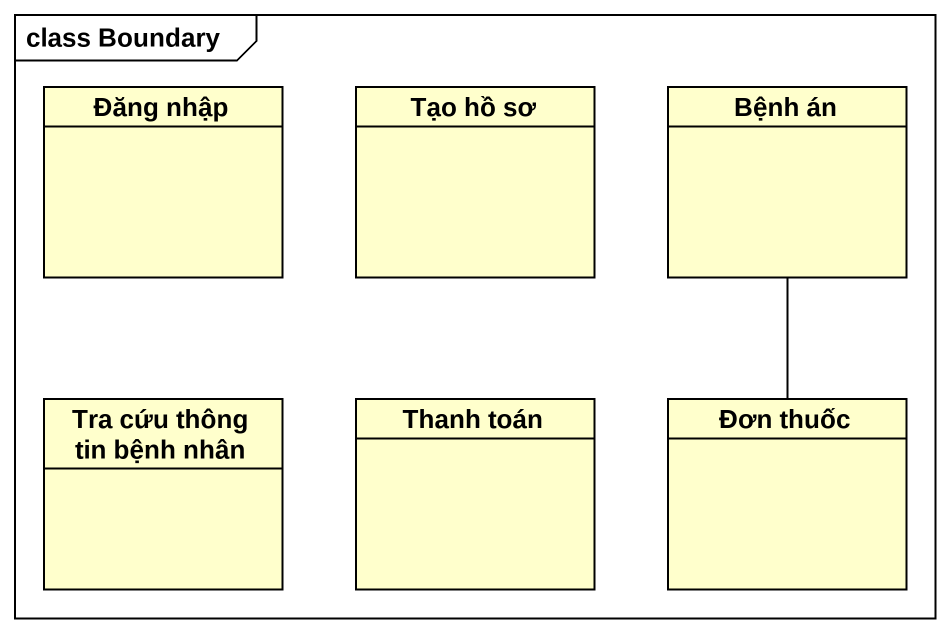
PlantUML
@startuml
mainframe class Boundary
hide circle
hide empty members
class "Đăng nhập" as Đăng_nhập
class "Tạo hồ sơ" as Tạo_hồ_sơ
class "Bệnh án" as Bệnh_án
class "Tra cứu thông tin bệnh nhân" as Tra_cứu_thông_tin_bệnh_nhân
class "Thanh toán" as Thanh_toán
class "Đơn thuốc" as Đơn_thuốc
Bệnh_án -- Đơn_thuốc
@enduml
